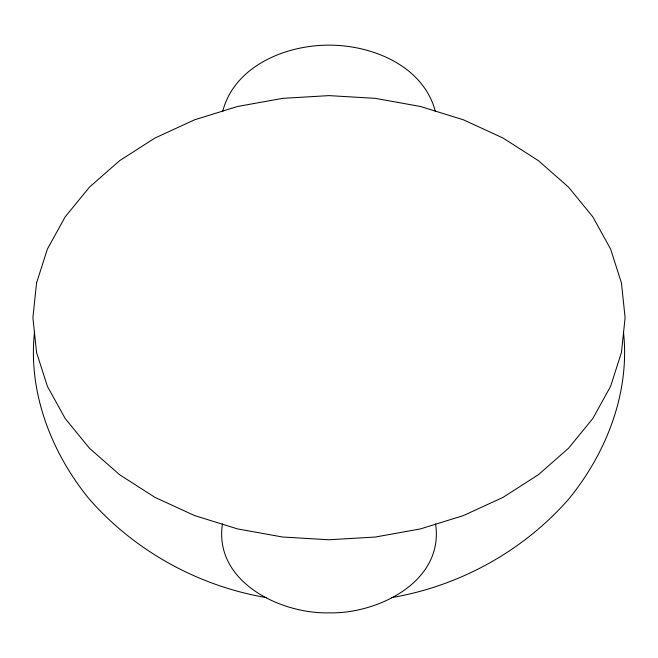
<?xml version="1.0" encoding="UTF-8"?>
<svg xmlns="http://www.w3.org/2000/svg" width="658" height="658" viewBox="0 0 658 658"><rect width="100%" height="100%" fill="white"/><g stroke="black" fill="none" stroke-linecap="round" stroke-linejoin="round"><path stroke-width="0.99" d="M34.586 331.492C27.71 392.036 51.349 452.827 89.447 499.282C134.948 551.157 198.658 586.171 266.613 597.645M222.445 523.85C213.62 581.557 280.119 614.029 329 612.853C377.881 614.029 444.38 581.557 435.555 523.85M222.651 111.457C234.511 65.923 285.728 45.057 329 45.147C372.272 45.057 423.489 65.923 435.349 111.457M391.387 597.645C459.342 586.171 523.052 551.157 568.553 499.282C606.651 452.827 630.29 392.036 623.414 331.492M36.544 282.956L32.9 317.691L36.544 352.433L47.392 386.32L65.175 418.513L89.447 448.23L119.624 474.722L154.959 497.358L194.571 515.568L237.497 528.9L282.677 537.035L329 539.766L375.323 537.035L420.503 528.9L463.429 515.568L503.041 497.358L538.376 474.722L568.553 448.23L592.825 418.513L610.608 386.32L621.456 352.433L625.1 317.691L621.456 282.956L610.608 249.069L592.825 216.877L568.553 187.16L538.376 160.667L503.041 138.032L463.429 119.822L420.503 106.489L375.323 98.355L329 95.616L282.677 98.355L237.497 106.489L194.571 119.822L154.959 138.032L119.624 160.667L89.447 187.16L65.175 216.877L47.392 249.069L36.544 282.956"/></g></svg>
